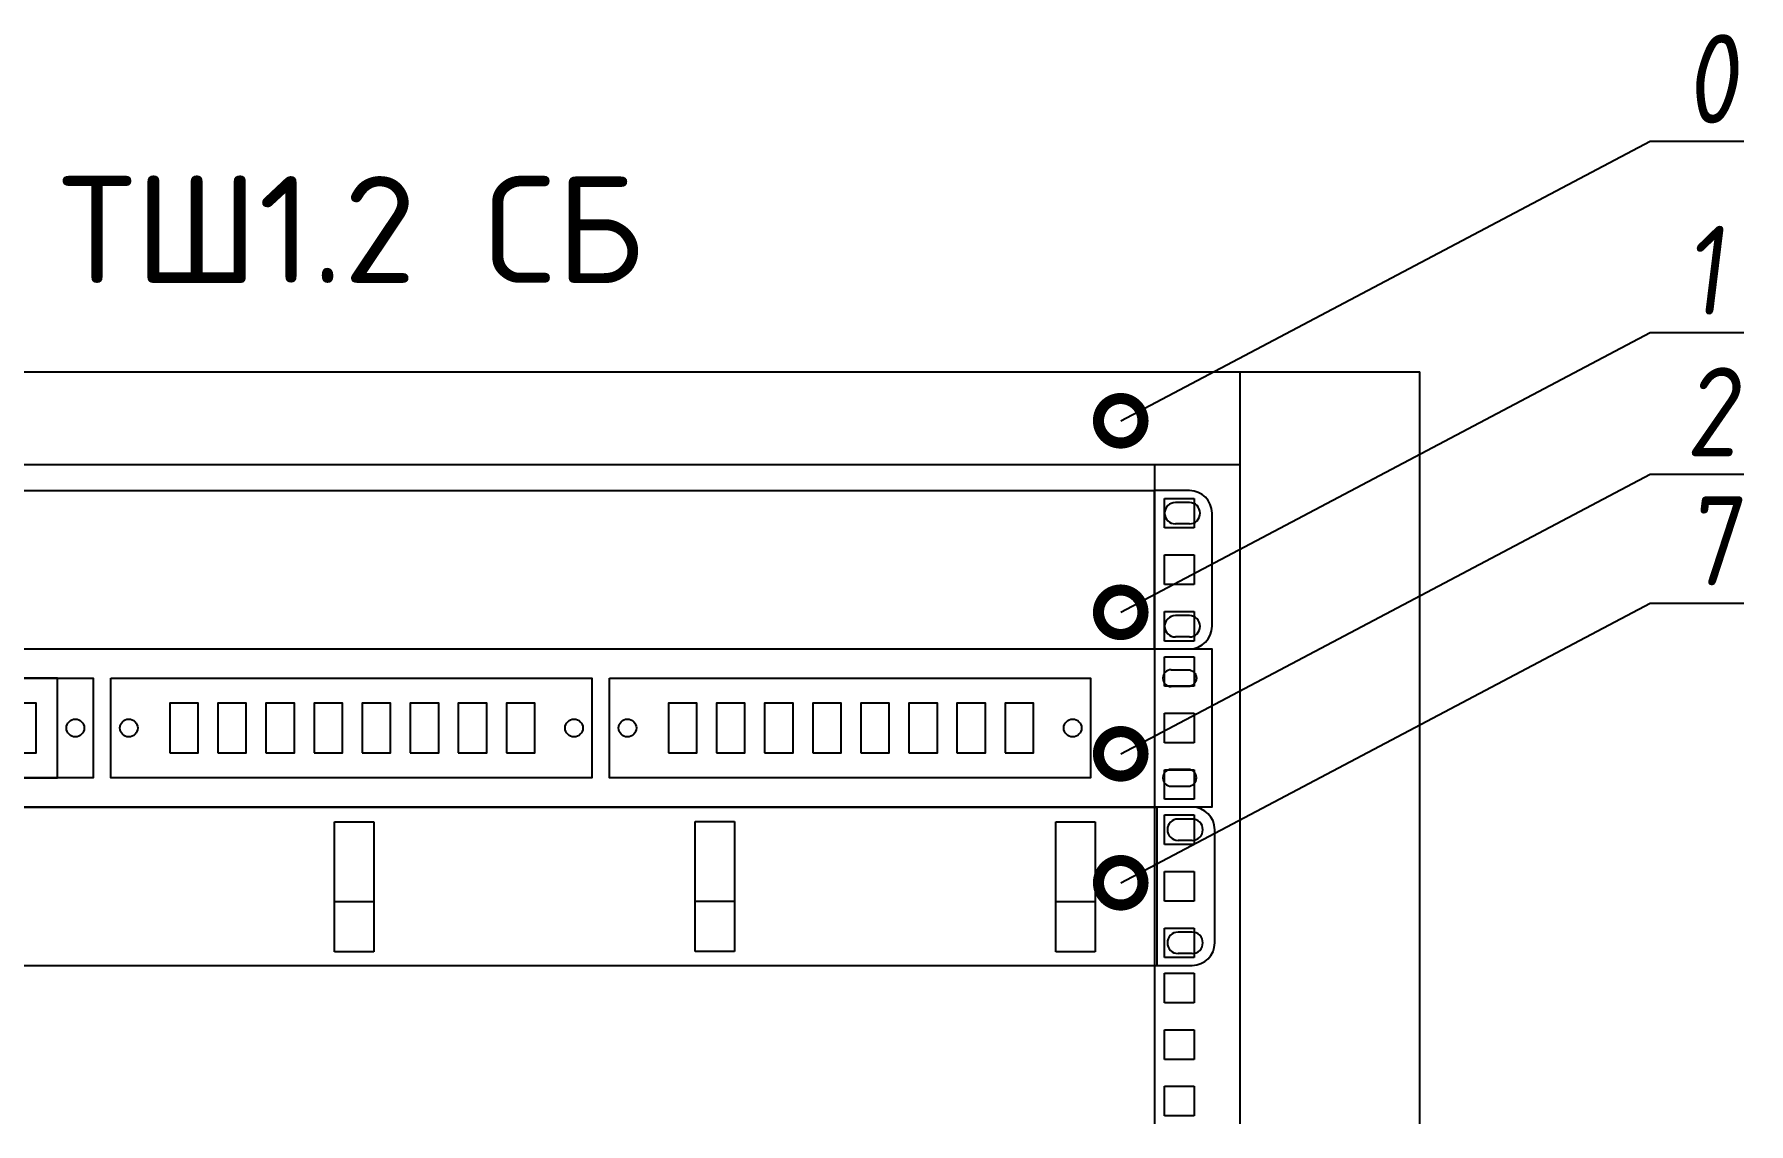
# Model space of a CAD drawing. Header units: millimetres. Extents: x -25459 to 1045457, y -66278 to 462905.
# Drawn here: x 682358 to 687171, y 45717 to 48777 of the extents above; entities that cross this region are included whole.
import ezdxf
from ezdxf import colors
from ezdxf.entities.mleader import LeaderData, LeaderLine
from ezdxf.enums import TextEntityAlignment as Align
from ezdxf.math import Vec2, Vec3

# ---------------------------------------------------------------- set-up
doc = ezdxf.new("R2010")
doc.units = ezdxf.units.MM
doc.layers.add('Текст', color=2, linetype='Continuous', lineweight=0)
doc.styles.add('DEN', font='isocpeur.ttf', dxfattribs={"height": 300})
doc.styles.add('ISOCPEUR', font='isocpeui.ttf', dxfattribs={"height": 250})
doc.styles.add('ISOCUPER', font='isocpeur.ttf', dxfattribs={"width": 0.85, "oblique": 7})

# ---------------------------------------------------------------- blocks, each defined once
blk = doc.blocks.new('*U77')
at = {"color": 0, "linetype": 'ByBlock', "lineweight": -2}
for p, q in [((0, 1933.5), (600, 1933.5)), ((549.5, 1933.5), (549.5, 1900.2)), ((600, 1900.2), (600, 1933.5)), ((50.5, 1907.5), (549.5, 1907.5)), ((525.5, 1907.5), (525.5, 1900.2)), ((525.5, 1900.2), (525.5, 1855.75)), ((528.35, 1889.7), (528.35, 1898)), ((528.35, 1898), (536.65, 1898)), ((536.65, 1898), (536.65, 1889.7)), ((549.5, 1900.2), (549.5, 1855.75)), ((600, 1855.75), (600, 1900.2)), ((536.65, 1889.7), (528.35, 1889.7)), ((528.35, 1873.825), (528.35, 1882.125)), ((528.35, 1882.125), (536.65, 1882.125)), ((536.65, 1882.125), (536.65, 1873.825)), ((536.65, 1873.825), (528.35, 1873.825)), ((528.35, 1857.95), (528.35, 1866.25)), ((528.35, 1866.25), (536.65, 1866.25)), ((536.65, 1866.25), (536.65, 1857.95)), ((536.65, 1857.95), (528.35, 1857.95)), ((525.5, 1855.75), (525.5, 1811.3)), ((528.35, 1845.25), (528.35, 1853.55)), ((528.35, 1853.55), (536.65, 1853.55)), ((536.65, 1853.55), (536.65, 1845.25)), ((549.5, 1855.75), (549.5, 1811.3)), ((600, 1811.3), (600, 1855.75)), ((536.65, 1845.25), (528.35, 1845.25)), ((528.35, 1829.375), (528.35, 1837.675)), ((528.35, 1837.675), (536.65, 1837.675)), ((536.65, 1837.675), (536.65, 1829.375)), ((536.65, 1829.375), (528.35, 1829.375)), ((528.35, 1813.5), (528.35, 1821.8)), ((528.35, 1821.8), (536.65, 1821.8)), ((536.65, 1821.8), (536.65, 1813.5)), ((525.5, 1811.3), (525.5, 1766.85)), ((536.65, 1813.5), (528.35, 1813.5)), ((549.5, 1811.3), (549.5, 1766.85)), ((600, 1766.85), (600, 1811.3)), ((528.35, 1800.8), (528.35, 1809.1)), ((528.35, 1809.1), (536.65, 1809.1)), ((536.65, 1809.1), (536.65, 1800.8)), ((536.65, 1800.8), (528.35, 1800.8)), ((528.35, 1784.925), (528.35, 1793.225)), ((528.35, 1793.225), (536.65, 1793.225)), ((536.65, 1793.225), (536.65, 1784.925)), ((536.65, 1784.925), (528.35, 1784.925)), ((528.35, 1769.05), (528.35, 1777.35)), ((528.35, 1777.35), (536.65, 1777.35)), ((536.65, 1777.35), (536.65, 1769.05)), ((525.5, 1766.85), (525.5, 1722.4)), ((536.65, 1769.05), (528.35, 1769.05)), ((549.5, 1766.85), (549.5, 1722.4)), ((600, 1722.4), (600, 1766.85)), ((528.35, 1756.35), (528.35, 1764.65)), ((528.35, 1764.65), (536.65, 1764.65)), ((536.65, 1764.65), (536.65, 1756.35)), ((536.65, 1756.35), (528.35, 1756.35)), ((528.35, 1740.475), (528.35, 1748.775)), ((528.35, 1748.775), (536.65, 1748.775)), ((536.65, 1748.775), (536.65, 1740.475)), ((536.65, 1740.475), (528.35, 1740.475)), ((528.35, 1724.6), (528.35, 1732.9)), ((528.35, 1732.9), (536.65, 1732.9)), ((536.65, 1732.9), (536.65, 1724.6)), ((536.65, 1724.6), (528.35, 1724.6))]:
    blk.add_line(p, q, dxfattribs=at)
blk = doc.blocks.new("19'' вентиляторный модуль")
at = {"color": 0, "linetype": 'ByBlock'}
for p, q in [((174.5, 22.22), (625.5, 22.22)), ((635.31, 22.22), (625.5, 22.22)), ((625.5, -22.23), (625.5, 22.22)), ((635.31, 18.87), (631.35, 18.87)), ((641.66, -15.88), (641.66, 15.87)), ((635.31, 12.87), (631.35, 12.87)), ((635.31, -12.88), (631.35, -12.88)), ((635.31, -18.88), (631.35, -18.88)), ((174.5, -22.23), (625.5, -22.23)), ((625.5, -22.23), (635.31, -22.23))]:
    blk.add_line(p, q, dxfattribs=at)
for centre, radius, start, end in [((635.31, 15.87), 6.35, 0, 90), ((631.35, 15.87), 3, 90, 270), ((635.31, 15.87), 3, 270, 90), ((631.35, -15.88), 3, 90, 270), ((635.31, -15.88), 3, 270, 90), ((635.31, -15.88), 6.35, 270, 0)]:
    blk.add_arc(centre, radius, start, end, dxfattribs=at)
at = {"color": 0, "lineweight": -2, "style": 'ISOCPEUR', "oblique": 15, "flags": 8}
blk.add_attdef('НАИМЕНОВАНИЕ', text='', height=25, dxfattribs=at).set_placement((750, 9.03), align=Align.MIDDLE_LEFT)
blk = doc.blocks.new('*U101')
at = {"ltscale": 100}
for points in [[(158.5, 22.23), (641.56, 22.23), (641.56, -22.23), (158.5, -22.23)], [(192.53, 14), (327.53, 14), (327.53, -14), (192.53, -14)], [(202.53, -14), (317.53, -14), (317.53, 14), (202.53, 14)], [(332.53, 14), (467.53, 14), (467.53, -14), (332.53, -14)], [(472.53, 14), (607.53, 14), (607.53, -14), (472.53, -14)], [(303.53, -7), (311.53, -7), (311.53, 7), (303.53, 7)], [(349.03, -7), (357.03, -7), (357.03, 7), (349.03, 7)], [(362.53, -7), (370.53, -7), (370.53, 7), (362.53, 7)], [(376.03, -7), (384.03, -7), (384.03, 7), (376.03, 7)], [(389.53, -7), (397.53, -7), (397.53, 7), (389.53, 7)], [(403.03, -7), (411.03, -7), (411.03, 7), (403.03, 7)], [(416.53, -7), (424.53, -7), (424.53, 7), (416.53, 7)], [(430.03, -7), (438.03, -7), (438.03, 7), (430.03, 7)], [(443.53, -7), (451.53, -7), (451.53, 7), (443.53, 7)], [(489.03, -7), (497.03, -7), (497.03, 7), (489.03, 7)], [(502.53, -7), (510.53, -7), (510.53, 7), (502.53, 7)], [(516.03, -7), (524.03, -7), (524.03, 7), (516.03, 7)], [(529.53, -7), (537.53, -7), (537.53, 7), (529.53, 7)], [(543.03, -7), (551.03, -7), (551.03, 7), (543.03, 7)], [(556.53, -7), (564.53, -7), (564.53, 7), (556.53, 7)], [(570.03, -7), (578.03, -7), (578.03, 7), (570.03, 7)], [(583.53, -7), (591.53, -7), (591.53, 7), (583.53, 7)]]:
    blk.add_lwpolyline(points, close=True, dxfattribs=at)
at = {"color": 7}
for points in [[(634.92, 16.36, -0.998011), (634.91, 11.64), (630.2, 11.64, -0.414214)], [(630.2, 16.36), (634.91, 16.36, -0.414214)], [(634.91, -11.64), (630.2, -11.64, 0.998806), (630.19, -16.36)], [(630.2, -16.36), (634.91, -16.36, 0.998011), (634.92, -11.64)]]:
    blk.add_lwpolyline(points, format="xyb", dxfattribs=at)
at = {"ltscale": 100}
for centre in [(322.53, 0), (337.53, 0), (462.53, 0), (477.53, 0), (602.53, 0)]:
    blk.add_circle(centre, 2.5, dxfattribs=at)
at = {"color": 7}
blk.add_arc((630.2, 14), 2.36, 90, 269.8631, dxfattribs=at)
blk = doc.blocks.new('*U74')
at = {"color": 0, "linetype": 'ByBlock', "lineweight": -2}
for p, q in [((174.5, 22.22), (625.5, 22.22)), ((635.31, 22.22), (625.5, 22.22)), ((625.5, -22.23), (625.5, 22.22)), ((394.48, 18.06), (405.52, 18.06)), ((394.48, -18.44), (394.48, 18.06)), ((405.52, 18.06), (405.52, -18.44)), ((495.78, 18.19), (506.81, 18.19)), ((495.78, -18.31), (495.78, 18.19)), ((506.81, 18.19), (506.81, -18.31)), ((597.07, 18.07), (608.1, 18.07)), ((597.07, -18.44), (597.07, 18.07)), ((608.1, 18.07), (608.1, -18.44)), ((635.31, 18.87), (631.35, 18.87)), ((641.66, -15.88), (641.66, 15.87)), ((635.31, 12.87), (631.35, 12.87)), ((394.48, -4.28), (405.52, -4.28)), ((495.78, -4.15), (506.81, -4.15)), ((597.07, -4.27), (608.1, -4.27)), ((635.31, -12.88), (631.35, -12.88)), ((405.52, -18.44), (394.48, -18.44)), ((506.81, -18.31), (495.78, -18.31)), ((608.1, -18.44), (597.07, -18.44)), ((635.31, -18.88), (631.35, -18.88)), ((174.5, -22.23), (625.5, -22.23)), ((625.5, -22.23), (635.31, -22.23))]:
    blk.add_line(p, q, dxfattribs=at)
for centre, radius, start, end in [((635.31, 15.87), 6.35, 0, 90), ((631.35, 15.87), 3, 90, 270), ((635.31, 15.87), 3, 270, 90), ((631.35, -15.88), 3, 90, 270), ((635.31, -15.88), 3, 270, 90), ((635.31, -15.88), 6.35, 270, 0)]:
    blk.add_arc(centre, radius, start, end, dxfattribs=at)
at = {"color": 0, "lineweight": -2, "style": 'ISOCPEUR', "oblique": 15, "flags": 8}
blk.add_attdef('НАИМЕНОВАНИЕ', text='', height=25, dxfattribs=at).set_placement((750, 10.43), align=Align.MIDDLE_LEFT)
blk = doc.blocks.new('_DotSmall')
at = {"color": 0, "linetype": 'ByBlock', "const_width": 0.5}
blk.add_lwpolyline([(-0.0625, 0, 1), (0.0625, 0, 1)], format="xyb", close=True, dxfattribs=at)

msp = doc.modelspace()

# ---------------------------------------------------------------- block references
at = {"xscale": 10, "yscale": 10, "zscale": 10}
for name, p in [('*U77', (680247.52, 28493.371)), ("19'' вентиляторный модуль", (679247.52, 47273.121)), ('*U74', (679255.148, 46384.121))]:
    msp.add_blockref(name, p, dxfattribs=at)
at = {"linetype": 'ByBlock', "lineweight": 0, "xscale": 10, "yscale": 10, "zscale": 10}
msp.add_blockref('*U101', (679247.52, 46828.621), dxfattribs=at)

# ---------------------------------------------------------------- texts
at = {"layer": 'Текст', "color": 7, "insert": (683247.52, 48078.371), "char_height": 300, "width": 6000, "attachment_point": 8, "style": 'DEN'}
msp.add_mtext('ТШ1.2 СБ', dxfattribs=at)

# ---------------------------------------------------------------- leaders
at = {"color": 0}
ml = msp.add_multileader_mtext('Standard', dxfattribs=at)
ml.set_content('0', style='ISOCUPER')
ml.set_leader_properties()
ml.set_arrow_properties(name='DOTSMALL')
ml.build(insert=Vec2(0, 0))
ml.multileader.update_dxf_attribs({"has_dogleg": 0, "text_left_attachment_type": 6, "text_right_attachment_type": 6, "dogleg_length": 100, "arrow_head_size": 250})
ctx = ml.context
ctx.base_point, ctx.char_height, ctx.arrow_head_size, ctx.landing_gap_size, ctx.plane_origin = Vec3(686894.306, 48476.601), 250, 250, 100, Vec3(680263.071, 47828.371)
ctx.left_attachment, ctx.right_attachment = 6, 6
notes = []
notes.append((ctx, [(1, (1, 1, 0), (686794.306, 48476.601), (1, 0), 100, [(0, [(685407.644, 47691.298)], 0, [])])]))
ctx.mtext.insert, ctx.mtext.width, ctx.mtext.flow_direction = Vec3(686994.306, 48776.601), 176.40714, 5
ml = msp.add_multileader_mtext('Standard', dxfattribs=at)
ml.set_content('1', style='ISOCUPER')
ml.set_leader_properties()
ml.set_arrow_properties(name='DOTSMALL')
ml.build(insert=Vec2(0, 0))
ml.multileader.update_dxf_attribs({"has_dogleg": 0, "text_left_attachment_type": 6, "text_right_attachment_type": 6, "dogleg_length": 100, "arrow_head_size": 250})
ctx = ml.context
ctx.base_point, ctx.char_height, ctx.arrow_head_size, ctx.landing_gap_size, ctx.plane_origin = Vec3(686894.306, 47938.85), 250, 250, 100, Vec3(680263.071, 47290.619)
ctx.left_attachment, ctx.right_attachment = 6, 6
notes.append((ctx, [(1, (1, 1, 0), (686794.306, 47938.85), (1, 0), 100, [(0, [(685407.644, 47153.547)], 0, [])])]))
ctx.mtext.insert, ctx.mtext.width, ctx.mtext.flow_direction = Vec3(686994.306, 48238.85), 176.40714, 5
ml = msp.add_multileader_mtext('Standard', dxfattribs=at)
ml.set_content('2', style='ISOCUPER')
ml.set_leader_properties()
ml.set_arrow_properties(name='DOTSMALL')
ml.build(insert=Vec2(0, 0))
ml.multileader.update_dxf_attribs({"has_dogleg": 0, "text_left_attachment_type": 6, "text_right_attachment_type": 6, "dogleg_length": 100, "arrow_head_size": 250})
ctx = ml.context
ctx.base_point, ctx.char_height, ctx.arrow_head_size, ctx.landing_gap_size, ctx.plane_origin = Vec3(686894.306, 47541.378), 250, 250, 100, Vec3(680263.071, 46893.148)
ctx.left_attachment, ctx.right_attachment = 6, 6
notes.append((ctx, [(1, (1, 1, 0), (686794.306, 47541.378), (1, 0), 100, [(0, [(685407.644, 46756.075)], 0, [])])]))
ctx.mtext.insert, ctx.mtext.width, ctx.mtext.flow_direction = Vec3(686994.306, 47841.378), 176.40714, 5
ml = msp.add_multileader_mtext('Standard', dxfattribs=at)
ml.set_content('7', style='ISOCUPER')
ml.set_leader_properties()
ml.set_arrow_properties(name='DOTSMALL')
ml.build(insert=Vec2(0, 0))
ml.multileader.update_dxf_attribs({"has_dogleg": 0, "text_left_attachment_type": 6, "text_right_attachment_type": 6, "dogleg_length": 100, "arrow_head_size": 250})
ctx = ml.context
ctx.base_point, ctx.char_height, ctx.arrow_head_size, ctx.landing_gap_size, ctx.plane_origin = Vec3(686894.306, 47179.251), 250, 250, 100, Vec3(680263.071, 46531.021)
ctx.left_attachment, ctx.right_attachment = 6, 6
notes.append((ctx, [(1, (1, 1, 0), (686794.306, 47179.251), (1, 0), 100, [(0, [(685407.644, 46393.949)], 0, [])])]))
ctx.mtext.insert, ctx.mtext.width, ctx.mtext.flow_direction = Vec3(686994.306, 47479.251), 176.40714, 5
for ctx, leaders in notes:
    for number, flags, end, landing, length, lines in leaders:
        leader = LeaderData()
        leader.index, (leader.has_last_leader_line, leader.has_dogleg_vector, leader.attachment_direction) = number, flags
        leader.last_leader_point, leader.dogleg_vector, leader.dogleg_length = Vec3(end), Vec3(landing), length
        for number, points, colour, breaks in lines:
            line = LeaderLine()
            line.index, line.vertices, line.color, line.breaks = number, Vec3.list(points), colors.encode_raw_color(colour), breaks
            leader.lines.append(line)
        ctx.leaders.append(leader)

doc.saveas('drawing.dxf')
